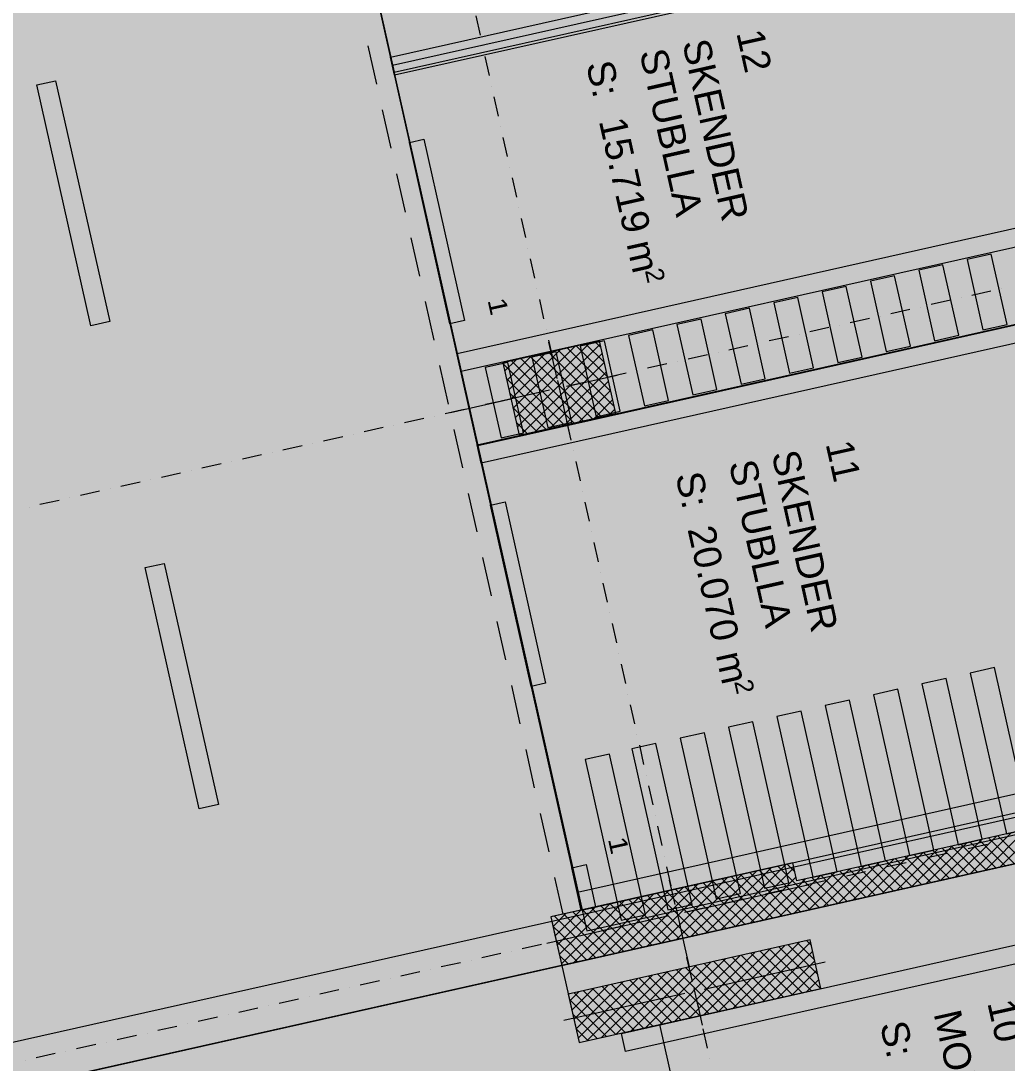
# Model space of a CAD drawing. Header units: centimetres. Extents: x -6559 to 4488, y -7535 to 372.
# Drawn here: x 943 to 1735, y -3054 to -2217 of the extents above; entities that cross this region are included whole.
import ezdxf

# ---------------------------------------------------------------- set-up
doc = ezdxf.new("R2010")
doc.units = ezdxf.units.CM
for name, color, linetype, true_color in [('PDF_ - MESI I RRUGES', 7, 'Continuous', 0x7f7f7f), ('PDF_ - rruga_ndarjet anesore', 7, 'Continuous', 0x7f7f7f), ('PDF_ - Vijat_Shtigjet', 7, 'Continuous', 0x7f7f7f), ('PDF_065 Möbel Einrichtung', 7, 'Continuous', 0x7f7f7f), ('PDF_A - Akset', 7, 'Continuous', 0xfd4435), ('PDF_A - Fill Zone', 7, 'Continuous', 0x999999), ('PDF_A - Pllaka Perdhes', 7, 'Continuous', 0x7f7f7f), ('PDF_A - Pllaka Themel', 7, 'Continuous', 0x7f7f7f), ('PDF_A - Sutereni Polyline', 7, 'Continuous', 0x029e21), ('PDF_A -Polyline', 7, 'Continuous', 0x7f7f7f), ('PDF_A4 - Pllaka Suterenit', 7, 'Continuous', 0x7f7f7f)]:
    doc.layers.add(name, color=color, linetype=linetype, true_color=true_color)
for name, color, linetype in [('PDF_- GARAZHE', 7, 'Continuous'), ('PDF_A - Muret', 7, 'Continuous'), ('PDF_A - Shtyllat', 7, 'Continuous')]:
    doc.layers.add(name, color=color, linetype=linetype)
doc.styles.add('PDF Arial', font='')
doc.styles.get('PDF Arial').set_extended_font_data('Arial')

msp = doc.modelspace()

# ---------------------------------------------------------------- hatches: boundary and pattern name
at = {"layer": 'PDF_A - Fill Zone', "true_color": 0x93a0c6, "transparency": 33554559}
msp.add_hatch(color=253, dxfattribs=at).paths.add_polyline_path([(-239.85, -548.07), (1116.51, -548.07), (1116.51, -1540.66), (1120.86, -1560.07), (1072.33, -1570.97), (1387.05, -2973.57), (868.58, -3089.91), (762.94, -2619.14), (-21.38, -2795.13), (-131.36, -2304.95), (652.96, -2128.96), (558.97, -1710.11), (524.16, -1717.92), (451.98, -1396.21), (105.85, -1396.21), (105.85, -1821.48), (-239.85, -1821.48)])
at = {"layer": 'PDF_A - Fill Zone', "true_color": 0xfafafa, "transparency": 33554559}
msp.add_hatch(color=7, dxfattribs=at).paths.add_polyline_path([(-1651.79, -6859.15), (-1993.58, -5313.36), (413.87, -4764.14), (398.85, -4698.51), (555.28, -4663.4), (229.21, -3233.37), (2066.52, -2821.11), (2844.67, -6289.01), (855.87, -6735.03), (762.05, -6316.99)])
at = {"layer": 'PDF_A - Pllaka Themel', "true_color": 0xbfbfbf, "transparency": 33554559}
msp.add_hatch(color=9, dxfattribs=at).paths.add_polyline_path([(478.9, -548.07), (1202.61, -548.07), (1202.61, 9.02), (1814.4, 9.02), (1814.4, -886.66), (1180.37, -886.66), (1182.04, -1525.96), (1116.51, -1540.66), (1125.21, -1579.49), (1092.02, -1586.94), (1187.6, -2013.51), (1302.81, -2528.67), (1392.9, -2931.49), (1368.63, -2936.92), (1391.26, -3037.77), (1455.8, -3023.29), (1716.6, -4186.24), (2129.11, -6022.75), (2174.83, -6012.49), (2260.37, -6393.31), (1623.34, -6536.26), (1514.63, -6051.82), (779.36, -6216.82), (673.83, -5720.22), (1385.33, -5560.55), (1387.44, -5560.06), (1389.53, -5559.47), (1391.59, -5558.79), (1393.62, -5558.03), (1395.61, -5557.17), (1397.56, -5556.22), (1399.47, -5555.19), (1401.33, -5554.08), (1403.13, -5552.88), (1404.89, -5551.6), (1406.58, -5550.25), (1408.22, -5548.81), (1409.79, -5547.32), (1411.29, -5545.75), (1412.72, -5544.12), (1414.07, -5542.43), (1415.34, -5540.67), (1416.54, -5538.86), (1417.66, -5537), (1418.7, -5535.09), (1419.64, -5533.15), (1420.5, -5531.15), (1421.27, -5529.12), (1421.95, -5527.06), (1422.54, -5524.97), (1423.03, -5522.86), (1423.42, -5520.73), (1423.73, -5518.58), (1423.93, -5516.42), (1424.05, -5514.25), (1424.06, -5512.09), (1423.98, -5509.92), (1423.8, -5507.75), (1423.53, -5505.61), (1423.16, -5503.47), (1422.69, -5501.34), (1166.97, -4364.65), (1165.9, -4363.64), (1164.74, -4362.7), (1163.54, -4361.83), (1162.29, -4361.06), (1160.97, -4360.36), (1159.63, -4359.75), (1158.24, -4359.23), (1156.82, -4358.81), (1155.38, -4358.48), (1153.91, -4358.24), (1152.44, -4358.11), (1036.15, -3839.88), (1025.26, -3791.39), (882.41, -3151.94), (935.05, -3140.13), (912.42, -3039.29), (859.87, -3051.08), (491.33, -1408.65), (491.33, -1065.44), (478.9, -1065.44)])

# ---------------------------------------------------------------- linework, layer by layer
at = {"layer": 'PDF_ - MESI I RRUGES', "lineweight": 0}
for points in [[(955.85, -2268.85), (970.79, -2265.5)], [(970.79, -2265.5), (1014.38, -2458.91)], [(999.26, -2462.3), (955.85, -2268.85)], [(1014.38, -2458.91), (999.26, -2462.3)], [(1042.82, -2656.43), (1058.11, -2652.99)], [(1086.25, -2849.95), (1042.82, -2656.43)], [(1058.11, -2652.99), (1101.72, -2846.47)], [(1101.72, -2846.47), (1086.25, -2849.95)]]:
    msp.add_lwpolyline(points, dxfattribs=at)
at = {"layer": 'PDF_ - MESI I RRUGES', "color": 7, "true_color": 0xffffff, "transparency": 33554559}
for points in [[(955.85, -2268.85), (970.79, -2265.5), (999.26, -2462.3), (1014.38, -2458.91)], [(1042.82, -2656.43), (1058.11, -2652.99), (1086.25, -2849.95), (1101.72, -2846.47)]]:
    msp.add_solid(points, dxfattribs=at)
at = {"layer": 'PDF_ - rruga_ndarjet anesore', "lineweight": 0}
for points in [[(1255.03, -2315.01), (1266.67, -2312.39)], [(1287.59, -2460.63), (1255.03, -2315.01)], [(1266.67, -2312.39), (1299.24, -2458.02)], [(1299.24, -2458.02), (1287.59, -2460.63)], [(1320.16, -2606.25), (1331.81, -2603.64)], [(1352.73, -2751.87), (1320.16, -2606.25)], [(1331.81, -2603.64), (1364.38, -2749.26)], [(1364.38, -2749.26), (1352.73, -2751.87)], [(1385.3, -2897.5), (1396.94, -2894.89)], [(1396.94, -2894.89), (1404.55, -2928.89)], [(1392.9, -2931.49), (1385.3, -2897.5)], [(1404.55, -2928.89), (1392.9, -2931.49)]]:
    msp.add_lwpolyline(points, dxfattribs=at)
at = {"layer": 'PDF_ - rruga_ndarjet anesore', "color": 7, "true_color": 0xffffff, "transparency": 33554559}
for points in [[(1266.67, -2312.39), (1299.24, -2458.02), (1255.03, -2315), (1287.59, -2460.63)], [(1331.81, -2603.64), (1364.38, -2749.26), (1320.16, -2606.25), (1352.73, -2751.87)], [(1396.94, -2894.89), (1404.55, -2928.89), (1385.3, -2897.5), (1392.9, -2931.49)]]:
    msp.add_solid(points, dxfattribs=at)
at = {"layer": 'PDF_ - Vijat_Shtigjet', "lineweight": 0}
for points in [[(1722.2, -2404.65), (1702.79, -2409.01)], [(1702.79, -2409.01), (1715.48, -2465.6)], [(1734.9, -2461.24), (1722.2, -2404.65)], [(1683.38, -2413.36), (1663.96, -2417.72)], [(1663.96, -2417.72), (1676.65, -2474.3)], [(1696.06, -2469.94), (1683.38, -2413.36)], [(1644.55, -2422.08), (1625.14, -2426.43)], [(1625.14, -2426.43), (1637.82, -2483)], [(1657.24, -2478.66), (1644.55, -2422.08)], [(1605.73, -2430.79), (1586.31, -2435.15)], [(1618.41, -2487.36), (1605.73, -2430.79)], [(1566.89, -2439.5), (1547.48, -2443.86)], [(1579.59, -2496.06), (1566.89, -2439.5)], [(1586.31, -2435.15), (1599, -2491.72)], [(1528.07, -2448.22), (1508.66, -2452.57)], [(1540.75, -2504.78), (1528.07, -2448.22)], [(1547.48, -2443.86), (1560.17, -2500.42)], [(1489.25, -2456.93), (1469.84, -2461.29)], [(1501.93, -2513.48), (1489.25, -2456.93)], [(1508.66, -2452.57), (1521.34, -2509.14)], [(1450.42, -2465.64), (1431, -2470)], [(1463.1, -2522.2), (1450.42, -2465.64)], [(1469.84, -2461.29), (1482.52, -2517.84)], [(1715.48, -2465.6), (1734.9, -2461.24)], [(1411.59, -2474.36), (1392.18, -2478.71)], [(1424.28, -2530.9), (1411.59, -2474.36)], [(1431, -2470), (1443.69, -2526.54)], [(1676.65, -2474.3), (1696.06, -2469.94)], [(1372.77, -2483.07), (1353.36, -2487.43)], [(1385.44, -2539.6), (1372.77, -2483.07)], [(1392.18, -2478.71), (1404.86, -2535.26)], [(1637.82, -2483), (1657.24, -2478.66)], [(1333.94, -2491.78), (1315.93, -2495.82)], [(1346.62, -2548.32), (1333.94, -2491.78)], [(1353.36, -2487.43), (1366.03, -2543.96)], [(1599, -2491.72), (1618.41, -2487.36)], [(1315.93, -2495.82), (1328.62, -2552.35)], [(1560.17, -2500.42), (1579.59, -2496.06)], [(1521.34, -2509.14), (1540.75, -2504.78)], [(1482.52, -2517.84), (1501.93, -2513.48)], [(1443.69, -2526.54), (1463.1, -2522.2)], [(1404.86, -2535.26), (1424.28, -2530.9)], [(1366.03, -2543.96), (1385.44, -2539.6)], [(1328.62, -2552.35), (1346.62, -2548.32)], [(1724.78, -2736.69), (1705.36, -2741.04)], [(1705.36, -2741.04), (1734.32, -2870.16)], [(1753.73, -2865.8), (1724.78, -2736.69)], [(1685.95, -2745.4), (1666.53, -2749.76)], [(1666.53, -2749.76), (1695.49, -2878.87)], [(1714.91, -2874.51), (1685.95, -2745.4)], [(1647.12, -2754.11), (1627.71, -2758.47)], [(1627.71, -2758.47), (1656.66, -2887.58)], [(1676.08, -2883.23), (1647.12, -2754.11)], [(1608.3, -2762.83), (1588.88, -2767.18)], [(1588.88, -2767.18), (1617.84, -2896.3)], [(1637.25, -2891.94), (1608.3, -2762.83)], [(1569.47, -2771.54), (1550.05, -2775.9)], [(1550.05, -2775.9), (1579.01, -2905.01)], [(1598.42, -2900.65), (1569.47, -2771.54)], [(1530.64, -2780.25), (1511.23, -2784.61)], [(1511.23, -2784.61), (1540.19, -2913.72)], [(1559.6, -2909.37), (1530.64, -2780.25)], [(1491.82, -2788.97), (1472.41, -2793.32)], [(1472.41, -2793.32), (1501.36, -2922.44)], [(1520.77, -2918.08), (1491.82, -2788.97)], [(1453, -2797.68), (1433.57, -2802.04)], [(1433.57, -2802.04), (1462.53, -2931.14)], [(1481.94, -2926.78), (1453, -2797.68)], [(1415.58, -2806.07), (1396.16, -2810.43)], [(1396.16, -2810.43), (1425.12, -2939.54)], [(1444.53, -2935.19), (1415.58, -2806.07)], [(1734.32, -2870.16), (1753.73, -2865.8)], [(1695.49, -2878.87), (1714.91, -2874.51)], [(1656.66, -2887.58), (1676.08, -2883.23)], [(1617.84, -2896.3), (1637.25, -2891.94)], [(1579.01, -2905.01), (1598.42, -2900.65)], [(1540.19, -2913.72), (1559.6, -2909.37)], [(1501.36, -2922.44), (1520.77, -2918.08)], [(1462.53, -2931.14), (1481.94, -2926.78)], [(1425.12, -2939.54), (1444.53, -2935.19)]]:
    msp.add_lwpolyline(points, dxfattribs=at)
at = {"layer": 'PDF_ - Vijat_Shtigjet', "color": 7, "true_color": 0xffffff, "transparency": 33554559}
for points in [[(1734.9, -2461.24), (1715.48, -2465.6), (1722.2, -2404.65), (1702.79, -2409.01)], [(1696.06, -2469.94), (1676.65, -2474.3), (1683.38, -2413.36), (1663.96, -2417.72)], [(1657.24, -2478.66), (1637.82, -2483), (1644.55, -2422.08), (1625.14, -2426.43)], [(1618.41, -2487.36), (1599, -2491.72), (1605.73, -2430.79), (1586.31, -2435.15)], [(1579.59, -2496.06), (1560.17, -2500.42), (1566.89, -2439.5), (1547.48, -2443.86)], [(1540.75, -2504.78), (1521.34, -2509.14), (1528.07, -2448.22), (1508.66, -2452.57)], [(1501.93, -2513.48), (1482.52, -2517.84), (1489.25, -2456.93), (1469.84, -2461.29)], [(1463.1, -2522.2), (1443.69, -2526.54), (1450.42, -2465.64), (1431, -2470)], [(1424.28, -2530.9), (1404.86, -2535.26), (1411.59, -2474.36), (1392.18, -2478.71)], [(1385.44, -2539.6), (1366.03, -2543.96), (1372.77, -2483.07), (1353.36, -2487.43)], [(1346.62, -2548.32), (1328.62, -2552.35), (1333.94, -2491.78), (1315.93, -2495.82)], [(1753.73, -2865.8), (1734.32, -2870.16), (1724.78, -2736.69), (1705.36, -2741.04)], [(1714.91, -2874.51), (1695.49, -2878.87), (1685.95, -2745.4), (1666.53, -2749.76)], [(1676.08, -2883.23), (1656.66, -2887.58), (1647.12, -2754.11), (1627.71, -2758.47)], [(1637.25, -2891.94), (1617.84, -2896.3), (1608.3, -2762.83), (1588.88, -2767.18)], [(1598.42, -2900.65), (1579.01, -2905.01), (1569.47, -2771.54), (1550.05, -2775.9)], [(1559.6, -2909.37), (1540.19, -2913.72), (1530.64, -2780.25), (1511.23, -2784.61)], [(1520.77, -2918.08), (1501.36, -2922.44), (1491.82, -2788.97), (1472.41, -2793.32)], [(1481.94, -2926.78), (1462.53, -2931.14), (1453, -2797.68), (1433.57, -2802.04)], [(1444.53, -2935.19), (1425.12, -2939.54), (1415.58, -2806.07), (1396.16, -2810.43)]]:
    msp.add_solid(points, dxfattribs=at)
at = {"layer": 'PDF_- GARAZHE', "lineweight": 0}
for points in [[(1165.22, -1913.5), (1242.68, -2258.73)], [(1726.8, -2144.41), (1241.47, -2253.32)], [(1242.68, -2258.73), (1728.02, -2149.82)], [(1241.47, -2253.32), (1309.95, -2558.48)], [(1309.95, -2558.48), (1795.28, -2449.57)], [(1795.28, -2449.57), (1309.95, -2558.48)], [(1309.95, -2558.48), (1397.38, -2948.1)], [(1397.38, -2948.1), (1882.71, -2839.2)]]:
    msp.add_lwpolyline(points, dxfattribs=at)
at = {"layer": 'PDF_- GARAZHE', "color": 254, "true_color": 0xcae6ff, "transparency": 33554559}
for points in [[(1242.68, -2258.73), (1165.22, -1913.5), (1728.02, -2149.82), (1650.54, -1804.6)], [(1309.95, -2558.48), (1241.47, -2253.32), (1795.28, -2449.57), (1726.8, -2144.41)], [(1397.38, -2948.1), (1309.95, -2558.48), (1882.71, -2839.2), (1795.28, -2449.57)]]:
    msp.add_solid(points, dxfattribs=at)
at = {"layer": 'PDF_- GARAZHE', "color": 104, "true_color": 0x029e21, "transparency": 33554559}
msp.add_solid([(1524.1, -3327.65), (1457.16, -3029.35), (2124.46, -3192.93), (2057.52, -2894.63)], dxfattribs=at)
at = {"layer": 'PDF_065 Möbel Einrichtung', "lineweight": 0}
for points in [[(1239.9, -2246.62), (1729.44, -2136.75)], [(1732.71, -2151.32), (1243.17, -2261.17)], [(1243.17, -2261.17), (1239.9, -2246.62)], [(1293.27, -2484.42), (1782.81, -2374.57)], [(1786.08, -2389.13), (1296.53, -2498.99)], [(1309.36, -2557.96), (1799.28, -2448.02)], [(1802.55, -2462.57), (1312.63, -2572.51)], [(1296.53, -2498.99), (1293.27, -2484.42)], [(1312.63, -2572.51), (1309.36, -2557.96)], [(1389.94, -2917.08), (1879.87, -2807.13)], [(1883.14, -2821.69), (1393.21, -2931.63)], [(1425.31, -3030.32), (2056.23, -2888.74)], [(2059.5, -2903.31), (1428.58, -3044.89)], [(1393.21, -2931.63), (1389.94, -2917.08)], [(1428.58, -3044.89), (1425.31, -3030.32)]]:
    msp.add_lwpolyline(points, dxfattribs=at)
at = {"layer": 'PDF_065 Möbel Einrichtung', "color": 7, "true_color": 0xffffff, "transparency": 33554559}
for points in [[(1243.17, -2261.17), (1239.9, -2246.62), (1732.71, -2151.32), (1729.44, -2136.75)], [(1296.53, -2498.99), (1293.27, -2484.42), (1786.08, -2389.13), (1782.81, -2374.57)], [(1312.63, -2572.51), (1309.36, -2557.96), (1802.55, -2462.57), (1799.28, -2448.02)], [(1393.21, -2931.63), (1389.94, -2917.08), (1883.14, -2821.69), (1879.87, -2807.13)], [(1428.58, -3044.89), (1425.31, -3030.32), (2059.5, -2903.31), (2056.23, -2888.74)]]:
    msp.add_solid(points, dxfattribs=at)
at = {"layer": 'PDF_A - Akset', "lineweight": 0}
for points in [[(1308.25, -2213.45), (1311.71, -2228.86)], [(1313.63, -2237.42), (1313.63, -2237.42)], [(1315.55, -2245.97), (1319.01, -2261.39)], [(1320.92, -2269.95), (1320.92, -2269.95)], [(1322.85, -2278.51), (1326.3, -2293.92)], [(1328.23, -2302.48), (1328.23, -2302.48)], [(1330.15, -2311.04), (1333.61, -2326.45)], [(1335.53, -2335.01), (1335.53, -2335.01)], [(1337.44, -2343.57), (1340.9, -2358.97)], [(1342.82, -2367.54), (1342.82, -2367.54)], [(1344.75, -2376.1), (1348.21, -2391.51)], [(1350.13, -2400.07), (1350.13, -2400.07)], [(1352.04, -2408.63), (1355.5, -2424.04)], [(1357.42, -2432.6), (1357.42, -2432.6)], [(1721.96, -2434.53), (1706.54, -2437.99)], [(1730.51, -2432.61), (1730.51, -2432.61)], [(1359.34, -2441.17), (1362.8, -2456.57)], [(1689.42, -2441.84), (1674.01, -2445.29)], [(1697.98, -2439.91), (1697.98, -2439.91)], [(1656.89, -2449.13), (1641.49, -2452.59)], [(1665.45, -2447.21), (1665.45, -2447.21)], [(1624.36, -2456.43), (1608.96, -2459.89)], [(1632.92, -2454.51), (1632.92, -2454.51)], [(1364.73, -2465.13), (1364.73, -2465.13)], [(1591.83, -2463.73), (1576.42, -2467.19)], [(1600.4, -2461.81), (1600.4, -2461.81)], [(1366.65, -2473.7), (1370.1, -2489.1)], [(1535.33, -2476.41), (1535.33, -2476.41)], [(1559.3, -2471.03), (1543.89, -2474.49)], [(1567.87, -2469.11), (1567.87, -2469.11)], [(1502.8, -2483.71), (1502.8, -2483.71)], [(1526.78, -2478.34), (1511.36, -2481.78)], [(1461.71, -2492.93), (1446.3, -2496.39)], [(1470.27, -2491.01), (1470.27, -2491.01)], [(1494.24, -2485.63), (1478.83, -2489.09)], [(1372.02, -2497.66), (1372.02, -2497.66)], [(1429.18, -2500.23), (1413.77, -2503.69)], [(1437.74, -2498.3), (1437.74, -2498.3)], [(1373.94, -2506.22), (1377.4, -2521.63)], [(1396.65, -2507.53), (1381.24, -2510.99)], [(1405.21, -2505.61), (1405.21, -2505.61)], [(1364.12, -2514.82), (1348.71, -2518.28)], [(1372.67, -2512.91), (1372.67, -2512.91)], [(1331.58, -2522.13), (1316.18, -2525.59)], [(1340.15, -2520.21), (1340.15, -2520.21)], [(1275.09, -2534.8), (1275.09, -2534.8)], [(1299.05, -2529.43), (1283.65, -2532.88)], [(1307.62, -2527.51), (1307.62, -2527.51)], [(1379.32, -2530.19), (1379.32, -2530.19)], [(1242.56, -2542.11), (1242.56, -2542.11)], [(1266.53, -2536.73), (1251.12, -2540.18)], [(1381.25, -2538.75), (1384.7, -2554.17)], [(1201.47, -2551.32), (1186.05, -2554.78)], [(1210.03, -2549.4), (1210.03, -2549.4)], [(1234, -2544.03), (1218.58, -2547.49)], [(1168.93, -2558.63), (1153.53, -2562.09)], [(1177.49, -2556.7), (1177.49, -2556.7)], [(1136.4, -2565.92), (1121, -2569.38)], [(1144.96, -2564.01), (1144.96, -2564.01)], [(1386.62, -2562.72), (1386.62, -2562.72)], [(1103.87, -2573.22), (1088.47, -2576.68)], [(1112.43, -2571.3), (1112.43, -2571.3)], [(1388.54, -2571.28), (1392, -2586.7)], [(1071.34, -2580.52), (1055.93, -2583.98)], [(1079.91, -2578.61), (1079.91, -2578.61)], [(1014.84, -2593.2), (1014.84, -2593.2)], [(1038.81, -2587.82), (1023.4, -2591.28)], [(1047.38, -2585.9), (1047.38, -2585.9)], [(982.31, -2600.5), (982.31, -2600.5)], [(1006.29, -2595.13), (990.87, -2598.58)], [(1393.92, -2595.26), (1393.92, -2595.26)], [(949.78, -2607.8), (949.78, -2607.8)], [(973.75, -2602.42), (958.34, -2605.88)], [(1395.84, -2603.81), (1399.3, -2619.22)], [(1401.22, -2627.79), (1401.22, -2627.79)], [(1403.14, -2636.35), (1406.6, -2651.75)], [(1408.52, -2660.32), (1408.52, -2660.32)], [(1410.44, -2668.88), (1413.9, -2684.28)], [(1415.82, -2692.84), (1415.82, -2692.84)], [(1417.74, -2701.41), (1421.19, -2716.82)], [(1423.12, -2725.37), (1423.12, -2725.37)], [(1425.04, -2733.94), (1428.5, -2749.35)], [(1430.42, -2757.91), (1430.42, -2757.91)], [(1432.34, -2766.46), (1435.79, -2781.88)], [(1437.71, -2790.44), (1437.71, -2790.44)], [(1439.64, -2799), (1443.09, -2814.41)], [(1445.02, -2822.97), (1445.02, -2822.97)], [(1446.94, -2831.53), (1450.4, -2846.94)], [(1452.31, -2855.5), (1452.31, -2855.5)], [(1454.23, -2864.06), (1457.69, -2879.46)], [(1727.49, -2876.79), (1727.49, -2876.79)], [(1686.39, -2886.01), (1670.99, -2889.46)], [(1694.96, -2884.09), (1694.96, -2884.09)], [(1718.92, -2878.71), (1703.52, -2882.17)], [(1459.61, -2888.03), (1459.61, -2888.03)], [(1653.87, -2893.31), (1638.45, -2896.77)], [(1662.43, -2891.39), (1662.43, -2891.39)], [(1461.54, -2896.59), (1465, -2912)], [(1621.34, -2900.61), (1605.92, -2904.06)], [(1629.9, -2898.69), (1629.9, -2898.69)], [(1588.81, -2907.91), (1573.4, -2911.37)], [(1597.36, -2905.98), (1597.36, -2905.98)], [(1556.27, -2915.21), (1540.87, -2918.67)], [(1564.83, -2913.29), (1564.83, -2913.29)], [(1466.92, -2920.56), (1466.92, -2920.56)], [(1499.78, -2927.89), (1499.78, -2927.89)], [(1523.74, -2922.5), (1508.34, -2925.96)], [(1532.3, -2920.58), (1532.3, -2920.58)], [(1458.68, -2937.1), (1443.27, -2940.56)], [(1467.25, -2935.19), (1467.25, -2935.19)], [(1468.83, -2929.12), (1472.29, -2944.53)], [(1491.21, -2929.81), (1475.81, -2933.27)], [(1426.16, -2944.41), (1410.74, -2947.86)], [(1434.72, -2942.48), (1434.72, -2942.48)], [(1393.62, -2951.7), (1378.21, -2955.16)], [(1402.18, -2949.79), (1402.18, -2949.79)], [(1474.21, -2953.09), (1474.21, -2953.09)], [(1361.09, -2959), (1345.68, -2962.46)], [(1369.65, -2957.08), (1369.65, -2957.08)], [(1476.13, -2961.65), (1479.59, -2977.06)], [(1328.56, -2966.31), (1313.16, -2969.76)], [(1337.12, -2964.38), (1337.12, -2964.38)], [(1296.03, -2973.6), (1280.62, -2977.06)], [(1304.59, -2971.68), (1304.59, -2971.68)], [(1239.53, -2986.28), (1239.53, -2986.28)], [(1263.5, -2980.9), (1248.09, -2984.36)], [(1272.06, -2978.98), (1272.06, -2978.98)], [(1481.52, -2985.62), (1481.52, -2985.62)], [(1198.43, -2995.5), (1183.03, -2998.96)], [(1207, -2993.58), (1207, -2993.58)], [(1230.97, -2988.2), (1215.56, -2991.66)], [(1483.44, -2994.19), (1486.89, -3009.59)], [(1165.91, -3002.8), (1150.5, -3006.25)], [(1174.47, -3000.88), (1174.47, -3000.88)], [(1133.38, -3010.1), (1117.96, -3013.56)], [(1141.94, -3008.18), (1141.94, -3008.18)], [(1100.85, -3017.4), (1085.43, -3020.85)], [(1109.41, -3015.48), (1109.41, -3015.48)], [(1488.81, -3018.15), (1488.81, -3018.15)], [(1068.32, -3024.7), (1052.91, -3028.16)], [(1076.87, -3022.77), (1076.87, -3022.77)], [(1490.73, -3026.71), (1494.19, -3042.12)], [(1011.81, -3037.37), (1011.81, -3037.37)], [(1035.78, -3032), (1020.38, -3035.46)], [(1044.34, -3030.08), (1044.34, -3030.08)], [(979.29, -3044.68), (979.29, -3044.68)], [(1003.25, -3039.29), (987.85, -3042.75)], [(946.76, -3051.98), (946.76, -3051.98)], [(970.72, -3046.6), (955.32, -3050.06)], [(1496.11, -3050.68), (1496.11, -3050.68)]]:
    msp.add_lwpolyline(points, dxfattribs=at)
at = {"layer": 'PDF_A - Muret', "lineweight": 0}
for points in [[(1886.35, -2836.05), (1566.03, -2907.92)], [(1571.48, -2932.19), (1891.79, -2860.31)], [(1705.36, -2902.15), (1738.22, -2869.29)], [(1717.16, -2899.5), (1750.02, -2866.64)], [(1728.94, -2896.85), (1761.81, -2863.99)], [(1669.99, -2910.08), (1702.86, -2877.22)], [(1681.78, -2907.44), (1714.64, -2874.57)], [(1693.58, -2904.79), (1726.44, -2871.92)], [(1718.46, -2899.21), (1697.65, -2878.39)], [(1725.94, -2897.52), (1705.12, -2876.71)], [(1733.4, -2895.85), (1712.58, -2875.03)], [(1740.87, -2894.18), (1720.05, -2873.36)], [(1748.34, -2892.5), (1727.52, -2871.69)], [(1634.63, -2918.01), (1667.48, -2885.15)], [(1646.41, -2915.37), (1679.28, -2882.51)], [(1658.2, -2912.73), (1691.06, -2879.86)], [(1681.12, -2907.58), (1660.3, -2886.77)], [(1688.59, -2905.91), (1667.77, -2885.09)], [(1696.05, -2904.23), (1675.24, -2883.42)], [(1703.53, -2902.55), (1682.71, -2881.74)], [(1711, -2900.88), (1690.18, -2880.06)], [(1599.25, -2925.95), (1632.11, -2893.09)], [(1611.05, -2923.31), (1643.91, -2890.45)], [(1622.83, -2920.66), (1655.7, -2887.8)], [(1643.77, -2915.96), (1622.96, -2895.14)], [(1651.25, -2914.29), (1630.43, -2893.47)], [(1658.72, -2912.61), (1637.9, -2891.8)], [(1666.18, -2910.94), (1645.37, -2890.12)], [(1673.66, -2909.26), (1652.84, -2888.44)], [(1570.4, -2927.38), (1596.75, -2901.03)], [(1575.67, -2931.24), (1608.53, -2898.38)], [(1606.43, -2924.35), (1585.62, -2903.53)], [(1587.47, -2928.6), (1620.33, -2895.74)], [(1613.9, -2922.66), (1593.08, -2901.85)], [(1621.38, -2920.99), (1600.56, -2900.17)], [(1628.84, -2919.32), (1608.02, -2898.5)], [(1636.31, -2917.64), (1615.49, -2896.83)], [(1567.05, -2912.44), (1573.17, -2906.32)], [(1568.72, -2919.9), (1584.95, -2903.68)], [(1591.49, -2927.69), (1570.68, -2906.88)], [(1598.97, -2926.02), (1578.15, -2905.2)], [(1584.03, -2929.37), (1567.03, -2912.37)], [(1576.56, -2931.05), (1569.67, -2924.17)]]:
    msp.add_lwpolyline(points, dxfattribs=at)
at = {"layer": 'PDF_A - Muret', "transparency": 33554559}
msp.add_solid([(1566.03, -2907.92), (1886.35, -2836.05), (1571.48, -2932.19), (1891.79, -2860.31)], dxfattribs=at)
at = {"layer": 'PDF_A - Pllaka Perdhes', "lineweight": 0}
msp.add_lwpolyline([(2066.52, -2821.11), (84.26, -3265.9)], dxfattribs=at)
at = {"layer": 'PDF_A - Pllaka Themel', "lineweight": 0}
for points in [[(1187.6, -2013.51), (1302.81, -2528.67)], [(1302.81, -2528.67), (1392.9, -2931.49)], [(1392.9, -2931.49), (1368.63, -2936.92)], [(1368.63, -2936.92), (1391.26, -3037.77)], [(1391.26, -3037.77), (1455.8, -3023.29)], [(1455.8, -3023.29), (1716.6, -4186.24)]]:
    msp.add_lwpolyline(points, dxfattribs=at)
at = {"layer": 'PDF_A - Shtyllat', "lineweight": 0}
for points in [[(1407.6, -2474.49), (1329.95, -2491.91)], [(1339.86, -2536.08), (1399.68, -2476.27)], [(1373.56, -2504.55), (1367.03, -2475.43)], [(1408.8, -2479.8), (1404.23, -2475.25)], [(1420.67, -2532.72), (1407.6, -2474.49)], [(1334.83, -2513.68), (1364.31, -2484.19)], [(1336.51, -2521.15), (1376.11, -2481.55)], [(1338.19, -2528.61), (1387.89, -2478.91)], [(1341.54, -2543.55), (1408.15, -2476.94)], [(1344.39, -2549.84), (1409.83, -2484.4)], [(1416.86, -2533.58), (1366.89, -2483.62)], [(1419.38, -2526.96), (1374.36, -2481.95)], [(1416.73, -2515.17), (1381.83, -2480.26)], [(1414.09, -2503.38), (1389.3, -2478.59)], [(1411.44, -2491.59), (1396.76, -2476.92)], [(1329.95, -2491.91), (1343.02, -2550.15)], [(1379.51, -2541.96), (1330.09, -2492.54)], [(1331.48, -2498.74), (1340.73, -2489.49)], [(1333.16, -2506.21), (1352.53, -2486.84)], [(1386.97, -2540.28), (1337.02, -2490.32)], [(1394.45, -2538.61), (1344.48, -2488.65)], [(1401.92, -2536.93), (1351.95, -2486.97)], [(1356.18, -2547.19), (1411.51, -2491.88)], [(1409.38, -2535.26), (1359.43, -2485.29)], [(1367.98, -2544.55), (1413.18, -2499.34)], [(1383.08, -2510.57), (1421.9, -2501.86)], [(1372.04, -2543.64), (1332.74, -2504.33)], [(1379.76, -2541.9), (1414.85, -2506.81)], [(1367.54, -2514.06), (1328.72, -2522.77)], [(1364.57, -2545.31), (1335.38, -2516.13)], [(1375.31, -2512.32), (1375.31, -2512.32)], [(1391.56, -2539.25), (1416.54, -2514.28)], [(1377.05, -2520.08), (1383.59, -2549.21)], [(1403.34, -2536.61), (1418.21, -2521.75)], [(1357.1, -2546.98), (1338.03, -2527.91)], [(1343.02, -2550.15), (1420.67, -2532.72)], [(1415.14, -2533.97), (1419.88, -2529.22)], [(1349.63, -2548.67), (1340.68, -2539.71)], [(1562.76, -2893.36), (1368.63, -2936.92)], [(1537.8, -2914.25), (1557.51, -2894.54)], [(1564.39, -2900.59), (1558.19, -2894.39)], [(1566.03, -2907.92), (1562.76, -2893.36)], [(1502.42, -2922.19), (1522.15, -2902.48)], [(1514.22, -2919.54), (1533.93, -2899.83)], [(1533.33, -2915.25), (1520.85, -2902.77)], [(1526, -2916.9), (1545.72, -2897.18)], [(1540.8, -2913.58), (1528.32, -2901.09)], [(1548.28, -2911.91), (1535.78, -2899.41)], [(1555.74, -2910.23), (1543.25, -2897.74)], [(1549.59, -2911.61), (1563.69, -2897.51)], [(1563.21, -2908.55), (1550.72, -2896.06)], [(1468.31, -2926.79), (1463.96, -2907.37)], [(1467.06, -2930.13), (1486.77, -2910.42)], [(1477.82, -2932.81), (1574.89, -2911.03)], [(1478.84, -2927.48), (1498.57, -2907.77)], [(1496, -2923.64), (1483.5, -2911.14)], [(1490.64, -2924.84), (1510.35, -2905.12)], [(1503.46, -2921.96), (1490.97, -2909.47)], [(1510.93, -2920.28), (1498.44, -2907.8)], [(1518.4, -2918.61), (1505.91, -2906.12)], [(1525.87, -2916.94), (1513.37, -2904.44)], [(1516.72, -2944.48), (1549.59, -2911.61)], [(1528.51, -2941.83), (1561.37, -2908.97)], [(1569.09, -2932.72), (1548.28, -2911.91)], [(1569.67, -2924.17), (1555.74, -2910.23)], [(1561.37, -2908.97), (1565.37, -2904.97)], [(1567.03, -2912.37), (1563.21, -2908.55)], [(1431.68, -2938.07), (1451.4, -2918.34)], [(1443.48, -2935.42), (1463.19, -2915.71)], [(1458.65, -2932.02), (1446.16, -2919.53)], [(1466.12, -2930.34), (1453.63, -2917.85)], [(1455.26, -2932.78), (1474.98, -2913.06)], [(1473.59, -2928.66), (1461.09, -2916.17)], [(1481.05, -2926.99), (1468.56, -2914.5)], [(1488.52, -2925.31), (1476.04, -2912.83)], [(1481.36, -2952.41), (1514.22, -2919.54)], [(1493.14, -2949.77), (1526, -2916.9)], [(1504.94, -2947.12), (1537.8, -2914.25)], [(1531.75, -2941.1), (1510.93, -2920.28)], [(1539.21, -2939.43), (1518.4, -2918.61)], [(1546.69, -2937.75), (1525.87, -2916.94)], [(1554.15, -2936.07), (1533.33, -2915.25)], [(1540.3, -2939.18), (1567.05, -2912.44)], [(1561.62, -2934.4), (1540.8, -2913.58)], [(1552.09, -2936.54), (1568.72, -2919.9)], [(1396.31, -2946.01), (1416.03, -2926.28)], [(1408.11, -2943.36), (1427.82, -2923.64)], [(1421.31, -2940.39), (1408.81, -2927.91)], [(1428.77, -2938.72), (1416.28, -2926.23)], [(1419.89, -2940.71), (1439.61, -2920.99)], [(1436.24, -2937.05), (1423.75, -2924.55)], [(1443.72, -2935.36), (1431.22, -2922.88)], [(1451.18, -2933.69), (1438.69, -2921.2)], [(1445.98, -2960.34), (1478.84, -2927.48)], [(1457.78, -2957.7), (1490.64, -2924.84)], [(1469.56, -2955.05), (1502.42, -2922.19)], [(1494.41, -2949.48), (1473.59, -2928.66)], [(1501.87, -2947.8), (1481.05, -2926.99)], [(1509.34, -2946.13), (1488.52, -2925.31)], [(1516.81, -2944.46), (1496, -2923.64)], [(1524.28, -2942.77), (1503.46, -2921.96)], [(1563.88, -2933.89), (1570.4, -2927.38)], [(1462.28, -2936.3), (1365.23, -2958.07)], [(1368.63, -2936.92), (1371.9, -2951.48)], [(1368.67, -2937.08), (1368.87, -2936.87)], [(1370.34, -2944.54), (1380.66, -2934.22)], [(1383.96, -2948.78), (1371.47, -2936.28)], [(1372.73, -2951.29), (1392.45, -2931.58)], [(1377.34, -2975.75), (1571.48, -2932.19)], [(1391.43, -2947.1), (1378.94, -2934.61)], [(1384.53, -2948.65), (1404.24, -2928.93)], [(1398.9, -2945.42), (1386.41, -2932.94)], [(1406.37, -2943.75), (1393.88, -2931.25)], [(1413.84, -2942.07), (1401.35, -2929.58)], [(1410.61, -2968.28), (1443.48, -2935.42)], [(1422.4, -2965.64), (1455.26, -2932.78)], [(1434.19, -2962.99), (1467.06, -2930.13)], [(1457.06, -2957.86), (1436.24, -2937.05)], [(1464.52, -2956.18), (1443.72, -2935.36)], [(1472, -2954.51), (1451.18, -2933.69)], [(1479.47, -2952.83), (1458.65, -2932.02)], [(1486.93, -2951.16), (1466.12, -2930.34)], [(1470.05, -2934.55), (1470.05, -2934.55)], [(1376.49, -2950.45), (1370.27, -2944.23)], [(1377.04, -2974.41), (1408.11, -2943.36)], [(1387.03, -2973.57), (1419.89, -2940.71)], [(1398.83, -2970.93), (1431.68, -2938.07)], [(1419.72, -2966.24), (1398.9, -2945.42)], [(1427.19, -2964.57), (1406.37, -2943.75)], [(1434.65, -2962.88), (1413.84, -2942.07)], [(1442.13, -2961.21), (1421.31, -2940.39)], [(1449.59, -2959.54), (1428.77, -2938.72)], [(1471.79, -2942.32), (1476.15, -2961.73)], [(1371.9, -2951.48), (1377.34, -2975.75)], [(1372.02, -2952.01), (1372.73, -2951.29)], [(1373.7, -2959.48), (1384.53, -2948.65)], [(1375.37, -2966.95), (1396.31, -2946.01)], [(1397.31, -2971.27), (1376.49, -2950.45)], [(1404.78, -2969.59), (1383.96, -2948.78)], [(1412.24, -2967.91), (1391.43, -2947.1)], [(1389.85, -2972.94), (1372.92, -2956.01)], [(1576.68, -2955.38), (1382.55, -2998.94)], [(1503.48, -3012.59), (1556.05, -2960)], [(1515.27, -3009.94), (1567.85, -2957.36)], [(1527.06, -3007.29), (1577.1, -2957.25)], [(1584.95, -2994.31), (1551.64, -2960.99)], [(1582.9, -2983.12), (1559.11, -2959.32)], [(1580.26, -2971.32), (1566.58, -2957.64)], [(1577.61, -2959.53), (1574.05, -2955.97)], [(1585.4, -2994.2), (1576.68, -2955.38)], [(1382.37, -2974.62), (1375.57, -2967.81)], [(1456.31, -3023.17), (1508.9, -2970.59)], [(1468.11, -3020.52), (1520.69, -2967.94)], [(1482.23, -2988.81), (1477.87, -2969.4)], [(1479.89, -3017.88), (1532.47, -2965.29)], [(1491.69, -3015.23), (1544.27, -2962.65)], [(1547.6, -3002.68), (1514.3, -2969.38)], [(1555.07, -3001.01), (1521.77, -2967.7)], [(1562.55, -2999.34), (1529.23, -2966.02)], [(1570.01, -2997.65), (1536.71, -2964.35)], [(1538.84, -3004.65), (1578.77, -2964.72)], [(1577.48, -2995.98), (1544.17, -2962.68)], [(1420.95, -3031.11), (1473.52, -2978.53)], [(1432.73, -3028.46), (1485.32, -2975.88)], [(1444.53, -3025.82), (1497.11, -2973.23)], [(1510.27, -3011.06), (1476.95, -2977.76)], [(1517.73, -3009.39), (1484.43, -2976.08)], [(1491.73, -2994.83), (1588.8, -2973.04)], [(1525.2, -3007.71), (1491.89, -2974.41)], [(1532.67, -3006.04), (1499.36, -2972.73)], [(1540.14, -3004.36), (1506.83, -2971.05)], [(1550.64, -3002), (1580.45, -2972.18)], [(1390.45, -3034.16), (1438.16, -2986.46)], [(1397.36, -3036.4), (1449.94, -2983.82)], [(1409.15, -3033.75), (1461.74, -2981.17)], [(1472.92, -3019.45), (1439.61, -2986.13)], [(1480.39, -3017.76), (1447.08, -2984.46)], [(1487.86, -3016.09), (1454.55, -2982.79)], [(1495.32, -3014.42), (1462.02, -2981.11)], [(1502.79, -3012.74), (1469.49, -2979.43)], [(1562.43, -2999.35), (1582.13, -2979.66)], [(1574.22, -2996.71), (1583.8, -2987.13)], [(1385.42, -3011.75), (1402.78, -2994.4)], [(1387.11, -3019.23), (1414.57, -2991.76)], [(1388.78, -3026.69), (1426.36, -2989.11)], [(1391.26, -3037.77), (1585.4, -2994.2)], [(1435.58, -3027.82), (1402.27, -2994.52)], [(1443.04, -3026.15), (1409.74, -2992.84)], [(1450.52, -3024.47), (1417.21, -2991.16)], [(1457.99, -3022.79), (1424.67, -2989.49)], [(1465.45, -3021.12), (1432.15, -2987.82)], [(1476.21, -2998.31), (1379.14, -3020.1)], [(1382.55, -2998.94), (1391.26, -3037.77)], [(1413.17, -3032.85), (1383.51, -3003.18)], [(1383.75, -3004.29), (1390.99, -2997.05)], [(1420.64, -3031.17), (1387.33, -2997.87)], [(1428.11, -3029.5), (1394.8, -2996.19)], [(1483.97, -2996.58), (1483.97, -2996.58)], [(1485.71, -3004.34), (1490.07, -3023.75)], [(1405.7, -3034.53), (1386.14, -3014.97)], [(1398.24, -3036.2), (1388.79, -3026.76)]]:
    msp.add_lwpolyline(points, dxfattribs=at)
at = {"layer": 'PDF_A - Shtyllat', "color": 8, "true_color": 0x7f7f7f, "transparency": 33554559}
for points in [[(1420.67, -2532.72), (1343.02, -2550.15), (1407.6, -2474.49), (1329.95, -2491.91)], [(1368.63, -2936.92), (1562.76, -2893.36), (1371.9, -2951.48), (1566.03, -2907.92)], [(1371.9, -2951.48), (1566.03, -2907.92), (1377.34, -2975.75), (1571.48, -2932.19)], [(1391.26, -3037.77), (1382.55, -2998.94), (1585.4, -2994.2), (1576.68, -2955.38)]]:
    msp.add_solid(points, dxfattribs=at)
at = {"layer": 'PDF_A - Sutereni Polyline', "lineweight": 0}
msp.add_lwpolyline([(84.26, -3265.9), (2066.52, -2821.11)], dxfattribs=at)
at = {"layer": 'PDF_A -Polyline', "lineweight": 0}
for points in [[(1228.79, -2268.26), (1221.87, -2237.44)], [(1240.32, -2319.62), (1233.4, -2288.8)], [(1251.84, -2371), (1244.92, -2340.18)], [(1263.37, -2422.36), (1256.45, -2391.54)], [(1274.89, -2473.72), (1267.97, -2442.91)], [(1286.42, -2525.09), (1279.5, -2494.27)], [(1287.95, -2531.92), (1336.48, -2521.03)], [(1297.94, -2576.45), (1291.03, -2545.63)], [(1309.47, -2627.82), (1302.55, -2597)], [(1320.99, -2679.18), (1314.08, -2648.36)], [(1332.52, -2730.54), (1325.6, -2699.72)], [(1344.04, -2781.91), (1337.13, -2751.09)], [(1355.57, -2833.27), (1348.65, -2802.45)], [(1367.1, -2884.63), (1360.18, -2853.82)], [(1378.34, -2934.74), (1371.7, -2905.18)]]:
    msp.add_lwpolyline(points, dxfattribs=at)
at = {"layer": 'PDF_A4 - Pllaka Suterenit', "lineweight": 0}
for points in [[(2073.28, -2782.56), (235.98, -3194.82)], [(2066.52, -2821.11), (921.14, -3078.12)]]:
    msp.add_lwpolyline(points, dxfattribs=at)

# ---------------------------------------------------------------- texts
at = {"layer": 'PDF_- GARAZHE', "attachment_point": 7, "rotation": 282.59998, "style": 'PDF Arial'}
for s, insert, char_height in [('\\W1.001363;SKENDER', (1473.73, -2234.9), 21.9732), ('\\W1.002101;12', (1517.4, -2227.11), 21.9732), ('\\W1.001199;STUBLLA', (1439.39, -2242.61), 21.9732), ('\\W1.002323;S:', (1396.51, -2252.23), 21.9732), ('\\W1.001342;15.719', (1406.74, -2297.85), 21.9732), ('\\W1.000269;m', (1429.22, -2396.41), 21.9732), ('\\W1.001521;2', (1444.02, -2417.86), 14.5023), ('\\W0.956411;11', (1589.11, -2557.16), 21.9732), ('\\W1.001363;SKENDER', (1545.41, -2564.95), 21.9732), ('\\W1.001199;STUBLLA', (1511.1, -2572.65), 21.9732), ('\\W1.002323;S:', (1468.19, -2582.28), 21.9732), ('\\W1.001238;20.070', (1477.9, -2625.53), 21.9732), ('\\W1.000269;m', (1500.93, -2726.45), 21.9732), ('\\W1.001521;2', (1515.7, -2747.9), 14.5023), ('\\W1.000757;MOREA', (1675.53, -3014.48), 21.9732), ('\\W1.002212;10', (1718.63, -3005.86), 21.9732), ('\\W1.002323;S:', (1632.42, -3023.21), 21.9732)]:
    msp.add_mtext(s, dxfattribs=dict(at, insert=insert, char_height=char_height))
at = {"layer": 'PDF_065 Möbel Einrichtung', "char_height": 14.6488, "attachment_point": 7, "rotation": 282.59998, "style": 'PDF Arial'}
for insert in [(1317.69, -2441.64), (1414.34, -2874.29)]:
    msp.add_mtext('\\W1.191871;1', dxfattribs=dict(at, insert=insert))

doc.saveas('drawing.dxf')
